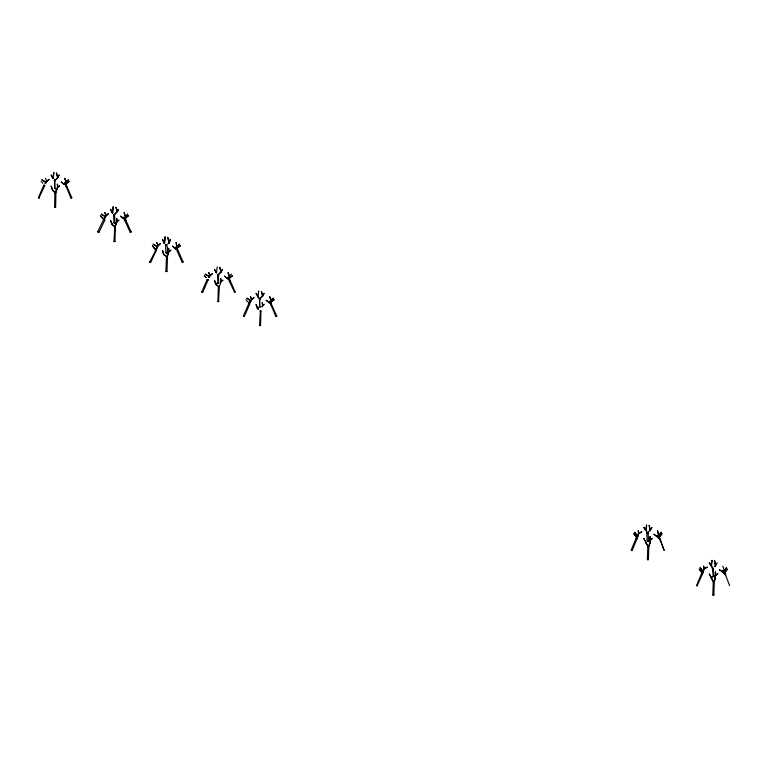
<?xml version="1.0" encoding="UTF-8"?>
<svg xmlns="http://www.w3.org/2000/svg" width="768" height="768" viewBox="0 0 768 768"><rect width="100%" height="100%" fill="white"/><g stroke="black" fill="none" stroke-linecap="round" stroke-linejoin="round"><path stroke-width="1.15" d="M54.614 188.486C55.027 166.742 54 192.23 55.632 188.563M55.2 180.634L54.173 180.691M113.539 214.963L114.557 214.867L114.998 222.749L114.509 223.21L113.981 222.854L113.539 214.963L114.566 214.954M113.981 222.806L114.998 222.749M165.523 244.944C167.981 242.141 168.115 255.418 165.946 252.893L165.523 244.944L166.541 244.886M165.936 252.797L166.954 252.749M217.517 275.078L218.525 274.886L218.525 283.229L217.949 282.874L217.507 274.992L218.525 274.982M217.949 282.874L218.966 282.778M259.555 306.806C259.968 285.11 258.941 310.656 260.563 306.883M260.131 298.954L259.133 299.098M54.634 207.187L55.603 207.283L54.624 207.245L54.902 192.787M55.632 207.235L55.92 192.797L54.95 192.845M103.603 219.658L104.861 220.08L98.89 232.445L97.69 231.811L103.613 219.581L104.851 220.109M114.01 241.536L114.97 241.555L115.363 227.078L114.787 226.944L113.981 241.498L114.989 241.478M218.333 287.021L217.939 301.517L218.525 301.642L219.35 287.04L215.99 284.323M259.555 325.536L260.381 310.934L260.947 311.04L260.573 325.555L259.584 325.574L260.525 325.507M646.771 533.098L647.434 532.522L648.125 532.982L648.566 540.874L647.904 541.45L647.213 540.989L646.771 533.098L647.472 533.606L648.125 533.03M647.213 540.989L647.866 540.365L648.566 540.874M712.378 568.483L713.395 568.358L713.837 576.24L713.338 576.672L712.378 568.445L713.395 568.397M712.81 576.288L713.837 576.24M647.818 546.97L647.376 559.613L648.384 559.603M713.827 595.027L712.829 595.008L713.251 582.326L714.259 582.317L713.837 594.998M243.408 315.946L244.32 316.378L243.389 315.965L248.832 303.648L249.763 304.061L248.813 303.773M182.179 262.32L177.12 250.925L177.475 250.474L178.061 250.512L183.12 261.926L182.189 262.339L183.11 261.907M178.07 250.598L177.158 250.973M166.493 257.03L165.936 271.478L166.934 271.488M162.403 250.531L163.709 254.707L167.501 257.098L166.954 271.507L165.965 271.517M130.234 232.33L124.954 220.8L125.309 220.349L125.875 220.378L131.165 231.926L130.243 232.358L131.155 231.907M230.093 280.493L229.142 280.858L230.074 280.445L235.133 291.955L234.73 292.426L229.142 280.858M234.202 292.368L235.133 291.955M125.29 220.579L125.578 217.344M125.549 220.598L125.827 217.382M164.371 243.504L165.024 236.822M164.573 243.523L165.226 236.851M112.454 213.034L113.107 206.832M112.579 213.053L113.242 206.851M52.973 178.55L53.75 172.56M53.213 178.512L53.875 172.579M217.2 266.87L216.547 272.803L214.598 269.347M258.682 290.88L258.029 296.822L256.032 293.462M661.814 533.904L658.742 537.782M660.25 539.798L658.944 537.763M725.414 575.05L724.205 571.373M57.619 177.667L58.982 175.046M57.197 184.262L57.667 187.094M57.638 187.027L59.472 185.923M108.259 213.754L105.226 216.778L101.29 214.272M108.47 213.61L105.466 216.605M112.157 212.784L112.406 211.795M110.64 220.474L112.339 224.112M124.243 212.726L125.837 217.286M169.315 242.928L167.856 237.322M167.184 257.165L168.854 251.914L168.758 248.4M172.685 246.269L175.997 248.899M208.752 272.707L210 275.645L212.246 273.59M212.4 273.802L210.23 275.51M262.79 295.949L264.096 293.472M645.85 530.026L645.84 530.582L643.843 527.578M649.949 542.938L650.141 536.602M658.752 537.994L656.966 536.678L657.418 535.248M657.216 536.678L657.677 535.344M658.992 537.869L654.058 534.278M702.077 574.022L702.72 571.018L700.291 567.734M711.245 565.459L710.736 565.008L711.418 565.718M712.157 560.323L711.456 565.872M717.85 573.763L715.814 575.501L715.574 571.958M724.368 571.363L725.77 574.944M41.846 179.923L45.917 182.496M46.147 182.4L45.706 183.206M46.685 181.363L48.912 179.29M51.274 175.046L52.982 177.792M53.338 178.531L52.829 177.898M52.426 190.138L55.315 192.883M52.666 190.205L55.901 192.778M57.446 184.205L57.898 186.97M63.696 184.013L64.31 184.464M63.936 184.08L61.373 181.997M66.144 181.91L66.47 186.451M112.704 213.072L112.128 212.544M115.354 227.107L111.888 224.333M117.005 221.27L116.582 218.4M118.493 209.395L117.456 211.478L115.747 207.379M116.794 218.544L117.254 221.28L115.027 227.126M123.12 218.323L124.08 217.171M155.674 250.186L157.238 246.634M157.478 246.778L153.427 244.138M160.205 243.754L158.026 245.674L156.739 242.678M162.403 239.405L163.92 242.87M162.595 239.328L164.141 243.053L164.342 242.016M172.474 246.115L175.853 249.12M209.222 276.768L208.781 277.354M209.04 277.498L209.434 276.566L205.373 274.09M215.904 272.342L216.163 271.843M216.029 284.362L214.608 280.493M220.81 281.712L220.541 278.419M221.213 281.251L220.762 278.438M250.685 300.902L251.549 299.558M258.23 296.947L256.214 293.366M257.395 308.458L258.163 309.197M257.635 308.525L258.346 309.005M262.138 302.582L262.608 305.424L262.08 306.614M262.387 302.544L262.838 305.347L262.128 306.941M268.637 302.342L269.654 301.21M271.066 300.23L271.123 304.666M636.864 536.419L638.63 533.539L641.722 531.744M637.114 536.477L637.277 535.68L634.858 532.234M645.754 530.506L646.483 525.091M646.013 530.573L646.675 525.072M646.099 530.438L647.606 532.963M650.266 530.534L649.306 525.37M660.086 539.808L658.656 535.843L660.95 532.186M660.336 539.587L658.675 535.92M700.08 567.581L702.499 571.2L701.789 573.955M729.6 585.61L725.53 575.021L724.147 573.264L727.248 569.27M636.211 537.043L633.782 533.702M710.544 565.133L709.296 562.742M709.469 562.742L710.794 565.238M636.97 538.829L632.15 550.464L631.565 550.512L631.21 550.07L636.029 538.426L636.979 538.8L636.029 538.426M632.16 550.416L631.238 550.022M702.384 574.214L697.046 585.888L696.643 585.427L701.462 573.792L702.413 574.166L701.453 573.869M697.594 585.802L696.643 585.427M43.843 185.165L38.438 197.664L38.851 198.134L44.774 185.578L43.843 185.165L44.784 185.462M208.109 279.878L202.714 292.368L202.128 292.406L201.773 291.955L207.168 279.466L208.118 279.85L207.168 279.466M202.723 292.31L201.773 291.955M149.75 262.003L155.875 249.984L156.278 250.435L150.691 262.349L149.779 261.898L150.691 262.349M715.354 578.429L715.45 571.968M645.734 530.458L645.36 529.67L645.792 529.92M97.718 231.782L98.87 232.474M244.32 316.378L249.754 304.09M711.946 576.509L711.504 578.534L709.325 574.013M712.07 576.528L711.638 578.554L709.44 573.965M156.701 247.2L155.942 250.56L155.347 250.032M156.269 250.464L156.902 247.219M163.862 242.966L164.16 242.016M168.298 253.037L168.595 251.789L170.765 250.157M39.379 198.067L38.458 197.635M170.294 239.318L169.056 242.928L167.654 237.37M169.315 242.947L170.477 239.414M722.429 571.93L722.861 570.662M722.621 571.997L723.062 570.73M104.64 218.218L105.245 216.557M104.928 218.314L105.466 216.758M166.829 256.992L168.269 253.008M116.39 223.133L117.014 221.194M177.197 246.806L177.734 250.694M650.4 540.125L652.378 538.483M658.982 537.907L662.026 533.75M57.648 186.96L54.95 192.73M216.029 284.496L217.19 283.094M220.714 282.691L221.222 281.366L222.864 280.33M224.486 276.144L228.269 279.149M227.261 278.352L224.688 276.307M266.314 300.317L269.914 302.88M715.402 578.486L713.856 582.374M106.08 215.338L104.794 212.688M125.606 217.411L127.584 214.147M649.114 525.35L649.93 530.554M702.499 570.96L704.074 568.886L707.155 567.101M703.536 570.662L702.461 573.283M647.405 559.661L648.384 559.69L648.835 546.989C646.32 546.307 648.989 549.341 649.968 543.168M114.682 227.002L116.352 222.912M219.014 287.098L220.598 283.142M637.027 537.926L638.16 535.219M637.286 538.07L638.333 535.459M702.72 573.427L703.786 570.806M55.584 192.864L57.898 187.046L59.539 186.029M103.776 219.494L104.755 217.162M103.958 219.59L104.938 217.267M117.715 210.864L117.936 210.365M155.942 250.301L158.237 245.52M249.802 302.371L250.33 301.219M249.994 302.448L250.522 301.296M249.158 303.802L250.685 300.672M249.427 303.936L250.915 300.749L246.97 298.138M45.12 183.446L45.398 182.89M45.293 183.552L45.571 182.995M228.374 279.101L229.757 280.541M263.914 293.366L262.541 295.978L261.312 291.408M59.155 175.152L57.821 177.667L54.768 180.758M222.307 269.338L220.963 271.834L217.93 274.867M222.49 269.453L221.165 271.958L219.83 267.35M45.446 183.053L46.675 181.21M650.026 530.496L651.773 527.462M650.131 530.563L651.888 527.53M717.206 562.819L715.565 565.93L714.701 560.822M125.76 217.363L127.69 214.214M658.973 535.93L661.162 532.378M724.205 571.162L726.394 567.619M726.538 567.706L724.349 571.248L722.899 566.16M52.656 177.811L53.03 178.589M157.219 246.682L158.016 245.51M49.094 179.482L46.867 181.382M57.61 177.523L54.595 180.566M111.965 212.554L112.214 212.026M210.221 275.664L209.462 276.758M254.026 297.802L251.76 299.712M262.762 296.006L259.709 299.078M646.051 543.062L648.259 547.018L649.776 542.938M652.147 538.301L650.16 539.962L649.776 543.178M715.382 565.814L714.758 566.419M717.581 573.658L715.642 575.261M46.109 182.486L46.896 181.21M117.446 211.325L113.962 214.838M176.986 246.614L179.52 244.099M220.982 281.251L222.806 280.214M229.248 276.058L228 272.717M253.814 297.648L251.587 299.51M262.55 295.853L259.536 298.886M274.042 299.693L269.693 302.89L271.152 304.56M644.045 527.578L645.389 529.699M637.267 535.786L638.746 533.606L641.789 531.859M715.19 578.333L714.509 576.029M209.242 276.557L210.01 275.51M702.643 571.114L704.179 568.963L703.747 566.141M713.261 582.298L714.24 582.298M712.819 594.941L713.818 594.97M63.782 183.965L64.714 182.89M63.869 184.051L64.81 182.986M268.819 302.362L269.75 301.306M123.274 218.285L124.176 217.258M215.866 284.39L217.085 283.018M257.472 308.419L258.797 307.114M227.098 278.246L228.144 277.277M177.168 246.835L179.664 244.253M218.102 275.059L221.136 271.987M114.144 215.03L117.677 211.43L115.862 207.322M647.309 532.944L649.939 530.419M714.96 566.63L715.613 565.997M174.941 248.189L176.045 247.152M176.131 247.248L175.104 248.16M158.198 245.693L160.416 243.6M65.981 181.786L68.237 179.846M66.058 181.891L68.304 179.962M231.562 274.147L229.382 276.192L229.67 279.514M270.922 300.106L273.168 298.166M270.989 300.211L273.245 298.282M168.547 248.352L168.624 252M250.858 300.902L251.798 299.606L250.483 296.678M633.955 533.942L636.451 536.861M64.886 184.637L69.11 181.373M64.963 184.742L69.178 181.478M168.768 251.962L170.88 250.33M228.211 278.918L232.435 275.664M228.288 279.024L232.512 275.77M269.894 303.043L274.128 299.798M124.214 218.899L128.477 215.645M124.291 219.005L128.554 215.75M175.862 248.928L180.403 245.606M175.987 249.091L180.528 245.779M217.958 301.478L218.947 301.507M260.947 311.098L259.968 311.078M168.326 243.302L169.114 242.803M167.683 244.022L169.258 243.014M262.742 305.395L264.413 304.243M704.15 568.982L707.222 567.216M117.101 221.194L118.838 220.195M117.168 221.299L118.906 220.31M219.302 287.098L215.837 284.534M156.067 250.57L152.333 245.75M167.491 257.021L166.877 257.165M70.973 198.163L71.808 197.654L70.867 198.077L66.163 186.23L66.797 186.25L71.789 197.635M65.894 186.71L66.806 186.278M228.317 278.794L227.222 278.179M711.091 565.517L710.611 565.229L712.762 568.502M645.168 529.891L645.61 530.15M276.73 315.946L271.459 304.454L270.835 304.454L275.808 316.397L276.739 315.974L275.808 316.397M205.21 274.282L209.251 276.797M42.048 179.789L46.147 182.342M269.779 303.101L266.122 300.355M63.898 183.898L64.445 184.234M101.395 214.09L105.389 216.595M153.226 244.282L157.258 246.864M246.864 298.31L250.714 300.874M124.33 218.842L120.739 216.134M123.926 218.88L120.547 216.307M56.986 188.938L56.698 188.592M724.243 573.283L719.424 569.741M719.491 569.635L724.387 573.158L725.702 574.925M653.99 534.384L657.053 536.659M167.088 256.925L163.901 254.486L162.595 250.464M112.445 213.168L110.448 209.414M167.808 252.432L168.49 252.979M167.702 252.614L168.384 253.152M56.669 188.304L57.168 188.707M715.411 565.997L714.576 560.842M711.494 565.728L713.011 568.349M711.245 565.872L711.898 560.419M646.051 543.302L645.533 542.074M215.942 272.4L216.365 272.89M112.138 212.554L110.64 209.328M61.162 182.016L63.754 184.109M52.598 178.09L51.091 175.142M114.95 226.982L112.099 224.352M100.522 215.654L103.92 219.504M100.416 215.741L103.824 219.581M124.963 220.829L125.875 220.378M245.99 299.779L249.418 303.523M204.48 275.674L206.122 277.555M204.384 275.76L206.016 277.642M41.155 181.382L42.787 183.264M699.35 569.136L702.634 573.312M699.254 569.222L702.538 573.398M152.506 245.635L156.144 250.483M658.733 537.965L660.038 539.722M257.942 296.938L259.469 299.088M715.392 578.333L714.768 576M271.056 300.077L269.798 296.678M257.626 308.371L256.214 304.512M229.44 276.058L228.192 272.65M229.229 276.211L229.411 279.533M215.798 284.486L214.416 280.56M66.134 181.747L64.858 178.349M57.821 177.504L56.496 173.059M52.656 190.051L51.274 186.192M727.44 569.098L724.397 573.178M715.181 578.486L713.664 582.307L711.475 578.592M634.637 532.378L637.018 535.718M270.528 304.877L271.469 304.483M711.658 578.496L713.856 582.288M648.403 546.941L644.006 538.598M214.416 269.443L215.942 272.323M104.909 212.63L106.253 215.366M643.891 538.656L644.986 540.931M208.877 272.659L210.173 275.549M156.864 242.63L158.179 245.558M45.427 178.416L46.848 181.248M250.368 296.736L251.616 299.635M176.938 246.797L177.446 250.742M660.221 539.626L664.166 550.253M660.096 539.654L664.042 550.282M110.448 220.541L111.888 224.458M64.666 178.426L65.904 181.747L66.182 186.47M269.606 296.736L270.854 300.077L270.864 304.666M256.022 304.579L257.424 308.486M51.082 186.259L52.454 190.166M124.003 212.698L125.587 217.363M261.437 291.379L262.723 295.91M219.706 267.389L220.992 271.91M56.381 173.088L57.658 177.61M649.334 540.634L649.987 543.043M649.075 540.672L649.728 543.072M657.59 530.774L658.906 535.834M657.466 530.803L658.781 535.862M176.179 242.64L177.168 246.71M175.978 242.678L176.966 246.749M703.622 566.16L704.054 568.934M638.314 530.774L638.755 533.558M638.189 530.794L638.621 533.578M650.016 536.611L650.237 540.029"/></g></svg>
